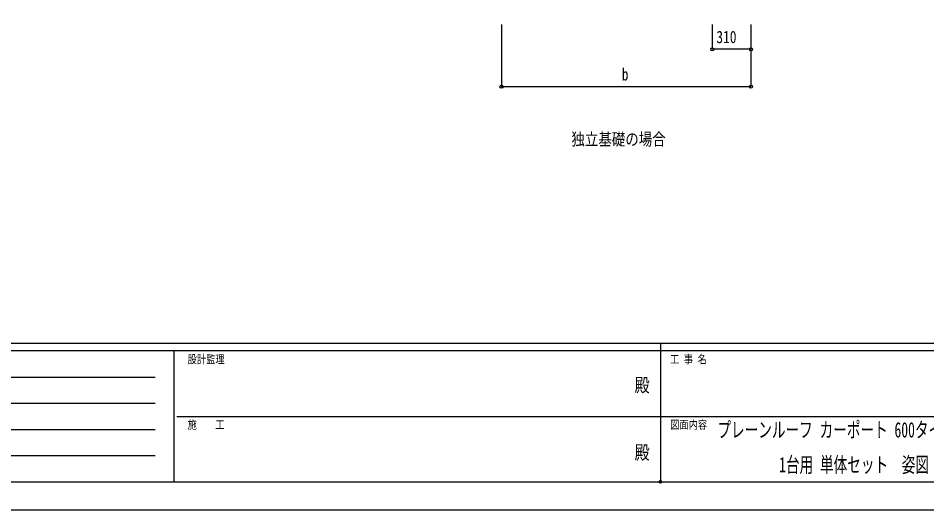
# Model space of a CAD drawing. Units: millimetres, scale not verified. Extents: x -12625 to 12615, y -8920 to 8910.
# Drawn here: x -5164 to 2122, y -8910 to -4965 of the extents above; entities that cross this region are included whole.
import ezdxf
from ezdxf.enums import TextEntityAlignment as Align

# ---------------------------------------------------------------- set-up
doc = ezdxf.new("R2010")
doc.units = ezdxf.units.MM
doc.header["$LTSCALE"] = 40
doc.header["$PDMODE"] = 32
doc.header["$PDSIZE"] = 20
for name, color, linetype in [('0-2_USER1', 3, 'Continuous'), ('0-6_YKK_D', 6, 'Continuous'), ('0-7_YKK_ZWAK', 7, 'Continuous')]:
    doc.layers.add(name, color=color, linetype=linetype)
doc.styles.add('ＭＳ ゴシック', font='')
doc.styles.get('ＭＳ ゴシック').set_extended_font_data('MS Gothic')

msp = doc.modelspace()

# ---------------------------------------------------------------- linework, layer by layer
at = {"layer": '0-6_YKK_D'}
for p, q in [((-1288.62, -5015.48), (-1288.62, -5516.48)), ((401.38, -5015.48), (401.38, -5216.48)), ((711.38, -5015.48), (711.38, -5216.48)), ((711.38, -5015.48), (711.38, -5516.48)), ((711.38, -5215.48), (401.38, -5215.48)), ((711.38, -5515.48), (-1288.62, -5515.48))]:
    msp.add_line(p, q, dxfattribs=at)
for centre in [(401.38, -5215.48), (711.38, -5215.48), (-1288.62, -5515.48), (711.38, -5515.48)]:
    msp.add_circle(centre, 12.75, dxfattribs=at)
at = {"layer": '0-7_YKK_ZWAK'}
for p, q in [((11685.06, -7575), (-11714.94, -7575)), ((-14.94, -7575), (-14.94, -8685)), ((-3914.94, -7635), (-11714.94, -7635)), ((-3914.94, -7635), (-3914.94, -8685)), ((-14.94, -7635), (-3914.94, -7635)), ((3885.06, -7635), (-14.94, -7635)), ((-11587.44, -7845), (-4064.94, -7845)), ((-11587.44, -8055), (-4064.94, -8055)), ((-3892.44, -8160), (-14.94, -8160)), ((-14.94, -8160), (3885.06, -8160)), ((-11587.44, -8265), (-4064.94, -8265)), ((-11587.44, -8475), (-4064.94, -8475)), ((-11714.94, -8685), (-3914.94, -8685)), ((-3914.94, -8685), (-14.94, -8685)), ((-14.94, -8685), (3885.06, -8685))]:
    msp.add_line(p, q, dxfattribs=at)
msp.add_lwpolyline([(-12615, -8910), (12615, -8910), (12615, 8910), (-12615, 8910)], close=True, dxfattribs=at)
msp.add_point((-14.94, -8685), dxfattribs=at)

# ---------------------------------------------------------------- texts
at = {"layer": '0-2_USER1', "style": 'ＭＳ ゴシック'}
for s, height, width, p in [('独立基礎の場合', 98.97, 0.8, (-728.08, -6015.48)), ('プレーンルーフ カーポート 600タイプ 後方支持', 123.2, 0.65, (442.66, -8366.5)), ('1台用 単体セット\u3000姿図 48-30', 123.2, 0.65, (937.7, -8646.5))]:
    msp.add_text(s, height=height, dxfattribs=dict(at, width=width)).set_placement(p, align=Align.BOTTOM_LEFT)
at = {"layer": '0-6_YKK_D', "style": 'ＭＳ ゴシック', "width": 0.8}
for s, p in [('310', (433.98, -5195.48)), ('b', (-324.62, -5495.48))]:
    msp.add_text(s, height=98.97, dxfattribs=at).set_placement(p, align=Align.BOTTOM_LEFT)
at = {"layer": '0-7_YKK_ZWAK', "style": 'ＭＳ ゴシック', "width": 0.8}
for s, height, p in [('設計監理', 65.98, (-3804.94, -7755)), ('工 事 名', 65.98, (63.81, -7755)), ('殿', 110, (-221, -7997.5)), ('施\u3000\u3000工', 65.98, (-3804.94, -8280)), ('図面内容', 65.98, (63.81, -8280)), ('殿', 110, (-221, -8537.5))]:
    msp.add_text(s, height=height, dxfattribs=at).set_placement(p, align=Align.BOTTOM_LEFT)

doc.saveas('drawing.dxf')
